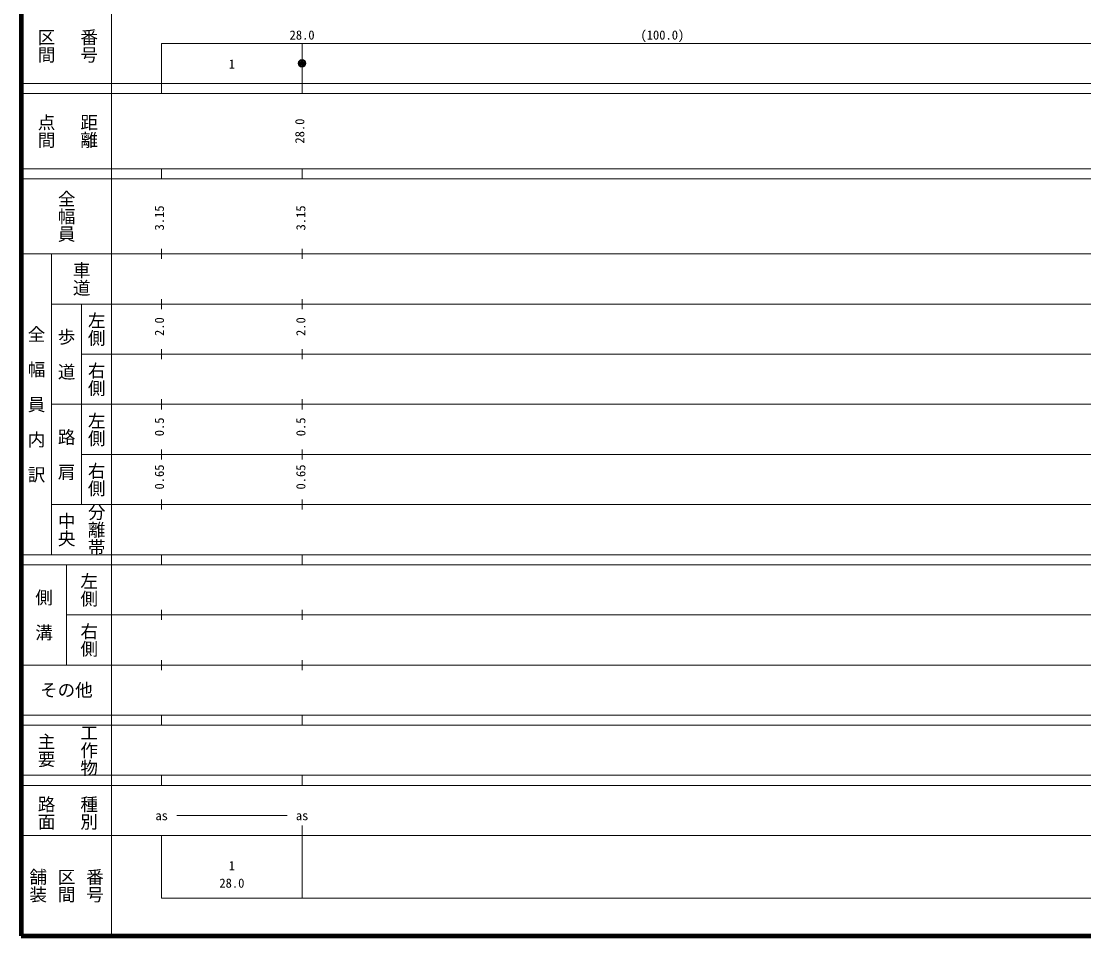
# Model space of a CAD drawing. Units: millimetres on the paper, enlarged 1000 times. Extents: x 40000 to 680000, y 20000 to 380000.
# Drawn here: x 40000 to 251870, y 20000 to 202409 of the extents above; entities that cross this region are included whole.
import ezdxf
from ezdxf.enums import TextEntityAlignment as Align

# ---------------------------------------------------------------- set-up
doc = ezdxf.new("R2010")
doc.units = ezdxf.units.MM
doc.header["$LTSCALE"] = 1000
doc.header["$PDMODE"] = 32
doc.header["$PDSIZE"] = 500
doc.layers.add('M-TTL', color=2, linetype='Continuous', lineweight=140)
doc.layers.add('M-TTL-BAND', color=7, linetype='Continuous', lineweight=13)
doc.styles.add('@ＭＳ ゴシック', font='')
doc.styles.add('ＭＳ ゴシック', font='')
doc.styles.get('@ＭＳ ゴシック').set_extended_font_data('@MS Gothic')
doc.styles.get('ＭＳ ゴシック').set_extended_font_data('MS Gothic')

msp = doc.modelspace()

# ---------------------------------------------------------------- linework, layer by layer
at = {"layer": 'M-TTL'}
for p, q in [((40000, 380000), (40000, 20000)), ((40000, 20000), (680000, 20000))]:
    msp.add_line(p, q, dxfattribs=at)
at = {"layer": 'M-TTL-BAND'}
for p, q in [((58000, 370000), (58000, 20000)), ((68000, 198000), (579000, 198000)), ((68000, 198000), (68000, 188000)), ((96000, 188000), (96000, 198000)), ((40000, 190000), (579000, 190000)), ((40000, 188000), (579000, 188000)), ((40000, 173000), (579000, 173000)), ((68000, 171000), (68000, 173000)), ((96000, 171000), (96000, 173000)), ((40000, 171000), (579000, 171000)), ((68000, 155000), (68000, 157000)), ((96000, 155000), (96000, 157000)), ((40000, 156000), (579000, 156000)), ((46000, 96000), (46000, 156000)), ((68000, 145000), (68000, 147000)), ((96000, 145000), (96000, 147000)), ((46000, 146000), (579000, 146000)), ((52000, 146000), (52000, 106000)), ((52000, 136000), (579000, 136000)), ((68000, 135000), (68000, 137000)), ((96000, 135000), (96000, 137000)), ((46000, 126000), (579000, 126000)), ((68000, 125000), (68000, 127000)), ((96000, 125000), (96000, 127000)), ((68000, 115000), (68000, 117000)), ((96000, 115000), (96000, 117000)), ((52000, 116000), (579000, 116000)), ((46000, 106000), (579000, 106000)), ((68000, 105000), (68000, 107000)), ((96000, 105000), (96000, 107000)), ((40000, 96000), (579000, 96000)), ((68000, 94000), (68000, 96000)), ((96000, 94000), (96000, 96000)), ((40000, 94000), (579000, 94000)), ((49000, 94000), (49000, 74000)), ((68000, 83000), (68000, 85000)), ((96000, 83000), (96000, 85000)), ((49000, 84000), (579000, 84000)), ((68000, 73000), (68000, 75000)), ((96000, 73000), (96000, 75000)), ((40000, 74000), (579000, 74000)), ((40000, 64000), (579000, 64000)), ((68000, 62000), (68000, 64000)), ((96000, 62000), (96000, 64000)), ((40000, 62000), (579000, 62000)), ((40000, 52000), (579000, 52000)), ((68000, 50000), (68000, 52000)), ((96000, 50000), (96000, 52000)), ((40000, 50000), (579000, 50000)), ((71000, 44000), (93000, 44000)), ((96000, 27500), (96000, 42000)), ((40000, 40000), (579000, 40000)), ((68000, 40000), (68000, 27500)), ((68000, 27500), (579000, 27500))]:
    msp.add_line(p, q, dxfattribs=at)
for radius in [750, 600, 450, 300, 150, 20]:
    msp.add_circle((96000, 193995), radius, dxfattribs=at)
msp.add_point((96000, 193995), dxfattribs=at)

# ---------------------------------------------------------------- texts
at = {"layer": 'M-TTL-BAND', "style": '@ＭＳ ゴシック'}
for s, p in [('区間', (45000, 197500)), ('番号', (53500, 197500)), ('点間', (45000, 180500)), ('距離', (53500, 180500)), ('全幅員', (49000, 163500)), ('車道', (52000, 151000)), ('左側', (55000, 141000)), ('全\u3000幅\u3000員\u3000内\u3000訳', (43000, 126000)), ('歩\u3000道', (49000, 136000)), ('右側', (55000, 131000)), ('左側', (55000, 121000)), ('路\u3000肩', (49000, 116000)), ('右側', (55000, 111000)), ('分離帯', (55000, 101000)), ('中央', (49000, 101000)), ('左側', (53500, 89000)), ('側\u3000溝', (44500, 84000)), ('右側', (53500, 79000)), ('工作物', (53500, 57000)), ('主要', (45000, 57000)), ('路面', (45000, 44500)), ('種別', (53500, 44500)), ('舗装', (43333, 30000)), ('区間', (49000, 30000)), ('番号', (54667, 30000))]:
    msp.add_text(s, height=2566, rotation=270, dxfattribs=at).set_placement(p, align=Align.MIDDLE_CENTER)
at = {"layer": 'M-TTL-BAND', "style": 'ＭＳ ゴシック'}
for s, p in [('28.0', (96000, 198195)), ('(100.0)', (167844, 198195)), ('1', (82000, 192405)), ('as', (68000, 42500)), ('as', (96000, 42500)), ('1', (82000, 32523)), ('28.0', (82000, 29033))]:
    msp.add_text(s, height=1833, dxfattribs=at).set_placement(p, align=Align.BOTTOM_CENTER)
for s, p in [('28.0', (97000, 180500)), ('3.15', (69000, 163174)), ('3.15', (97210, 163174)), ('2.0', (69000, 141500)), ('2.0', (97210, 141500)), ('0.5', (69000, 121500)), ('0.5', (97210, 121500)), ('0.65', (69000, 111500)), ('0.65', (97210, 111500))]:
    msp.add_text(s, height=1833, rotation=90, dxfattribs=at).set_placement(p, align=Align.BOTTOM_CENTER)
msp.add_text('その他', height=2566, dxfattribs=at).set_placement((49000, 69000), align=Align.MIDDLE_CENTER)

doc.saveas('drawing.dxf')
